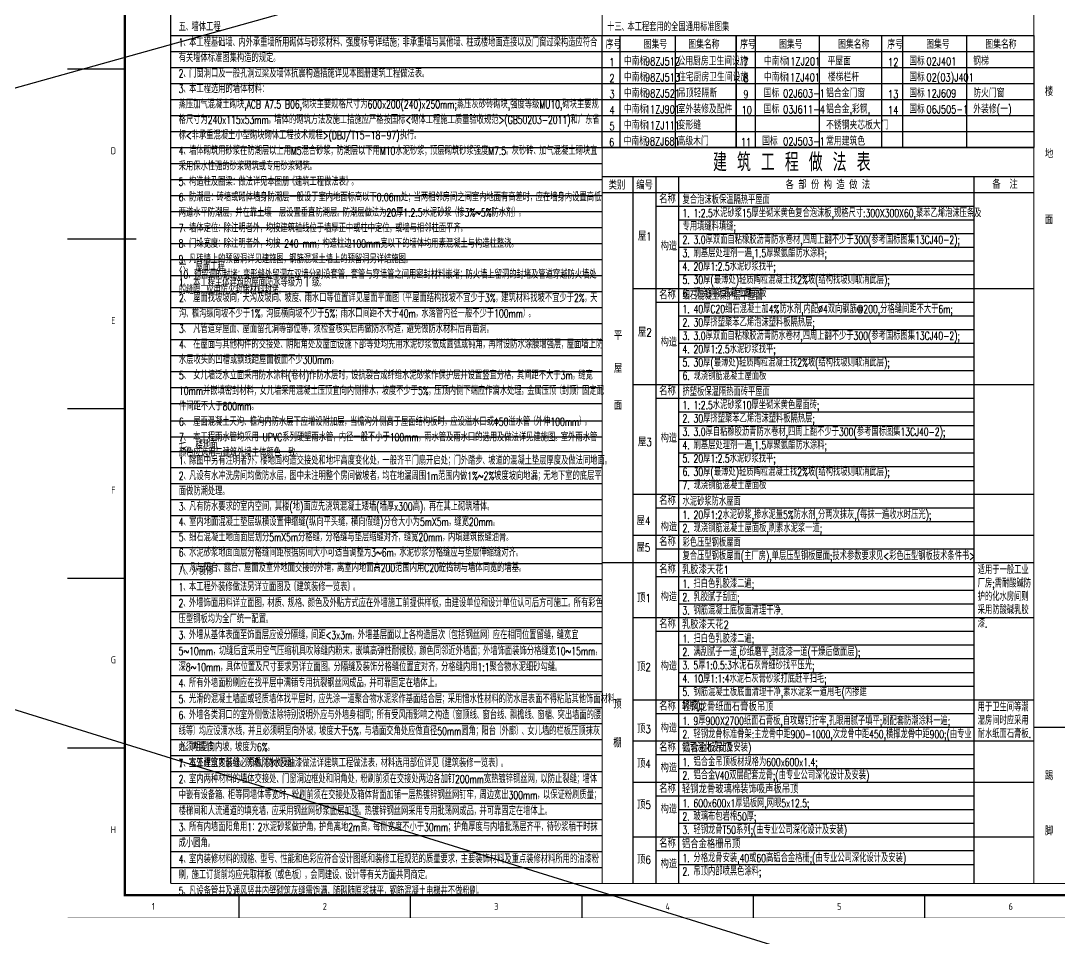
# Model space of a CAD drawing. Extents: x -93062 to 326984, y -142534 to 91021.
# Drawn here: x 215289 to 260712, y -93635 to -53497 of the extents above; entities that cross this region are included whole.
import ezdxf
from ezdxf.enums import TextEntityAlignment as Align

# ---------------------------------------------------------------- set-up
doc = ezdxf.new("R2010")
doc.units = 0
doc.header["$LTSCALE"] = 1000
doc.header["$MEASUREMENT"] = 0
doc.layers.get('0').update_dxf_attribs({"color": 8})
for name, color, linetype in [('-人员定位', 6, 'Continuous'), ('PUB_TEXT', 8, 'Continuous'), ('工程做法表', 8, 'Continuous')]:
    doc.layers.add(name, color=color, linetype=linetype)
doc.styles.add('BIGFONT', font='GEDITXT', dxfattribs={"width": 0.8, "bigfont": 'DXT'})
doc.styles.add('hz', font='GEDITXT', dxfattribs={"width": 0.8, "bigfont": 'DXT'})
doc.styles.get("Standard").update_dxf_attribs({"font": 'gbenor.shx', "bigfont": 'gbcbig.shx'})
doc.styles.add('TK', font='GEDITXT.SHX', dxfattribs={"width": 0.85, "height": 3.5, "bigfont": 'DXT.SHX'})

# ---------------------------------------------------------------- blocks, each defined once
blk = doc.blocks.new('GEDI_WK_A11')
at = {"color": 3}
for p, q in [((25, 371.25), (0, 371.25)), ((25, 297), (0, 297)), ((25, 222.75), (0, 222.75)), ((25, 148.5), (0, 148.5)), ((25, 74.25), (0, 74.25)), ((75, 0), (75, 10)), ((150, 0), (150, 10)), ((225, 0), (225, 10)), ((300, 0), (300, 10)), ((375, 0), (375, 10))]:
    blk.add_line(p, q, dxfattribs=at)
for points, const_width in [([(0, 0), (1050, 0), (1050, 594), (0, 594)], 0.1), ([(25, 10), (1040, 10), (1040, 584), (25, 584)], 1)]:
    blk.add_lwpolyline(points, close=True, dxfattribs=dict(at, const_width=const_width))
at = {"color": 3, "const_width": 0.5}
blk.add_lwpolyline([(30, 297), (0, 297)], dxfattribs=at)
at = {"color": 3}
for s, p in [('D', (20, 334.12)), ('E', (20, 259.88)), ('F', (20, 185.62)), ('G', (20, 111.38)), ('H', (20, 37.12))]:
    blk.add_text(s, height=3, dxfattribs=at).set_placement(p, align=Align.CENTER)
for s, p in [('1', (37.5, 5)), ('2', (112.5, 5)), ('3', (187.5, 5)), ('4', (262.5, 5)), ('5', (337.5, 5)), ('6', (412.5, 5))]:
    blk.add_text(s, height=3, dxfattribs=at).set_placement(p, align=Align.MIDDLE)
blk = doc.blocks.new('A$C51466E6C')
blk.add_blockref('GEDI_WK_A11', (0, 0))
at = {"style": 'TK', "width": 0.85}
for tag, height, p in [('PROJECTNAME', 4.75, (985, 44)), ('PHASE', 4, (1027, 44)), ('DRAWINGNAME', 4.75, (995, 31))]:
    blk.add_attdef(tag, text='', height=height, dxfattribs=at).set_placement(p, align=Align.MIDDLE_CENTER)
for tag, p, height in [('APPROVE', (872, 32.75), 3.5), ('DESIGN', (917, 32.75), 3.5), ('REVIEW1', (872, 25.75), 3.5), ('DRAW', (917, 25.75), 3.5), ('REVIEW2', (872, 18.75), 3.5), ('PROPORTION', (917, 18.75), 3.5), ('DRAWINGNUMBER', (967, 18.5), 4), ('CHECK', (872, 11.75), 3.5), ('DATE', (917, 11.75), 3.5), ('VERSION', (1033, 11.75), 3.5)]:
    blk.add_attdef(tag, p, '', height=height, dxfattribs=at)

msp = doc.modelspace()

# ---------------------------------------------------------------- linework, layer by layer
at = {"layer": '-人员定位'}
for p, q in [((-58696.5, 1567.5), (326984.5, -118471.5)), ((-93062, -142534), (324079, -25954.5))]:
    msp.add_line(p, q, dxfattribs=at)
at = {"layer": '工程做法表'}
for p, q in [((241496.2, -54140.1), (241496.2, -59040.1)), ((243916.5, -54140.1), (243916.5, -59040.1)), ((247416.4, -54140.1), (247416.4, -59040.1)), ((250216.9, -54140.1), (250216.9, -59040.1)), ((253854.2, -54140.1), (253854.2, -59040.1)), ((256654.8, -54140.1), (256654.8, -59040.1)), ((240724, -59040.1), (259604.6, -59040.1))]:
    msp.add_line(p, q, dxfattribs=at)
at = {"layer": '工程做法表', "const_width": 50}
for points in [[(221839.1, -35940.1), (275767.7, -35940.1), (275767.7, -91240.1), (259604.6, -91240.1)], [(221839.1, -35940.1), (275767.7, -35940.1), (275767.7, -91240.1), (259604.6, -91240.1)], [(221843.3, -35940.1), (221843.3, -91240.1)], [(240724, -35940.1), (240724, -91240.1)], [(259604.6, -35940.1), (259604.6, -91240.1)], [(240724, -59040.1), (259604.6, -59040.1)], [(221839.1, -91240.1), (259604.6, -91240.1)]]:
    msp.add_lwpolyline(points, dxfattribs=at)
at = {"layer": '工程做法表'}
for points in [[(221839.1, -54140.1), (259604.6, -54140.1)], [(252942.3, -54140.1), (252942.3, -59040.1)], [(221839.1, -54840.1), (259604.6, -54840.1)], [(221839.1, -55540.1), (259604.6, -55540.1)], [(221839.1, -56240.1), (240724, -56240.1)], [(240724, -56240.1), (259604.6, -56240.1)], [(221839.1, -56940.1), (240724, -56940.1)], [(240724, -56940.1), (259604.6, -56940.1)], [(221839.1, -57640.1), (240724, -57640.1)], [(240724, -57640.1), (259604.6, -57640.1)], [(221839.1, -58340.1), (240724, -58340.1)], [(240724, -58340.1), (259604.6, -58340.1)], [(221839.1, -59040.1), (240724, -59040.1)], [(221839.1, -59740.1), (240724, -59740.1)], [(240724, -60303.8), (259604.6, -60303.8)], [(242061.9, -60303.8), (242061.9, -91240.1)], [(243061.9, -60303.8), (243061.9, -91240.1)], [(244061.9, -60303.8), (244061.9, -91240.1)], [(256977.3, -60303.8), (256977.3, -91240.1)], [(221839.1, -60440.1), (240724, -60440.1)], [(221839.1, -61140.1), (240724, -61140.1)], [(240724, -61003.8), (259604.6, -61003.8)], [(243061.9, -61603.8), (256977.3, -61603.8)], [(221839.1, -61840.1), (240724, -61840.1)], [(244061.9, -62203.8), (256977.3, -62203.8)], [(221839.1, -62540.1), (240724, -62540.1)], [(244061.9, -62803.8), (256977.3, -62803.8)], [(221839.1, -63240.1), (240724, -63240.1)], [(244061.9, -63403.8), (256977.3, -63403.8)], [(221839.1, -63940.1), (240724, -63940.1)], [(244061.9, -64003.8), (256977.3, -64003.8)], [(221839.1, -64640.1), (240724, -64640.1)], [(244061.9, -64603.8), (256977.3, -64603.8)], [(221839.1, -65340.1), (240724, -65340.1)], [(242061.9, -65203.8), (259604.6, -65203.8)], [(243061.9, -65803.8), (256977.3, -65803.8)], [(221839.1, -66040.1), (240724, -66040.1)], [(221839.1, -66740.1), (240724, -66740.1)], [(244061.9, -66403.8), (256977.3, -66403.8)], [(244061.9, -67003.8), (256977.3, -67003.8)], [(221839.1, -67440.1), (240724, -67440.1)], [(221839.1, -67440.1), (240724, -67440.1)], [(244061.9, -67603.8), (256977.3, -67603.8)], [(221839.1, -68140.1), (240724, -68140.1)], [(244061.9, -68203.8), (256977.3, -68203.8)], [(221839.1, -68840.1), (240724, -68840.1)], [(244061.9, -68803.8), (256977.3, -68803.8)], [(242061.9, -69403.8), (259604.6, -69403.8)], [(221839.1, -69540.1), (240724, -69540.1)], [(221839.1, -70240.1), (240724, -70240.1)], [(243061.9, -70003.8), (256977.3, -70003.8)], [(244061.9, -70603.8), (256977.3, -70603.8)], [(221839.1, -71004.9), (240724, -71004.9)], [(244061.9, -71203.8), (256977.3, -71203.8)], [(221839.1, -71704.9), (240724, -71704.9)], [(244061.9, -71803.8), (256977.3, -71803.8)], [(221839.1, -72340.1), (240724, -72340.1)], [(244061.9, -72403.8), (256977.3, -72403.8)], [(221839.1, -73040.1), (240724, -73040.1)], [(244061.9, -73003.8), (256977.3, -73003.8)], [(221839.1, -73740.1), (240724, -73740.1)], [(244061.9, -73603.8), (256977.3, -73603.8)], [(221839.1, -74440.1), (240724, -74440.1)], [(242061.9, -74203.8), (259604.6, -74203.8)], [(243061.9, -74803.8), (256977.3, -74803.8)], [(221839.1, -75140.1), (240724, -75140.1)], [(221839.1, -75840.1), (240724, -75840.1)], [(244061.9, -75403.8), (256977.3, -75403.8)], [(242061.9, -76003.8), (259604.6, -76003.8)], [(221839.1, -76540.1), (240724, -76540.1)], [(243061.9, -76603.8), (256977.3, -76603.8)], [(240724, -77203.8), (259604.6, -77203.8)], [(221839.1, -77240.1), (240724, -77240.1)], [(221839.1, -77940.1), (240724, -77940.1)], [(243061.9, -77803.8), (256977.3, -77803.8)], [(244061.9, -78403.8), (256977.3, -78403.8)], [(221839.1, -78640.1), (240724, -78640.1)], [(244061.9, -79003.8), (256977.3, -79003.8)], [(221839.1, -79340.1), (240724, -79340.1)], [(242061.9, -79603.8), (259604.6, -79603.8)], [(221839.1, -80040.1), (240724, -80040.1)], [(243061.9, -80203.8), (256977.3, -80203.8)], [(221839.1, -80740.1), (240724, -80740.1)], [(244061.9, -80803.8), (256977.3, -80803.8)], [(221839.1, -81440.1), (240724, -81440.1)], [(244061.9, -81403.8), (256977.3, -81403.8)], [(221839.1, -82140.1), (240724, -82140.1)], [(244061.9, -82003.8), (256977.3, -82003.8)], [(244061.9, -82603.8), (256977.3, -82603.8)], [(221839.1, -82840.1), (240724, -82840.1)], [(221839.1, -83540.1), (240724, -83540.1)], [(242061.9, -83203.8), (259604.6, -83203.8)], [(243061.9, -83803.8), (256977.3, -83803.8)], [(221839.1, -84240.1), (240724, -84240.1)], [(244061.9, -84403.8), (256977.3, -84403.8)], [(259604.6, -84403.8), (275767.7, -84403.8)], [(221839.1, -84940.1), (240724, -84940.1)], [(242061.9, -85003.8), (259604.6, -85003.8)], [(221834.8, -85640.1), (240724, -85640.1)], [(243061.9, -85603.8), (256977.3, -85603.8)], [(244061.9, -85603.8), (256977.3, -85603.8)], [(244061.9, -86203.8), (256977.3, -86203.8)], [(244061.9, -86203.8), (256977.3, -86203.8)], [(221839.1, -86340.1), (240724, -86340.1)], [(221839.1, -87040.1), (240724, -87040.1)], [(242061.9, -86803.8), (259604.6, -86803.8)], [(243061.9, -87403.8), (256977.3, -87403.8)], [(244061.9, -87403.8), (256977.3, -87403.8)], [(221839.1, -87740.1), (240724, -87740.1)], [(221839.1, -87740.1), (240724, -87740.1)], [(244061.9, -88003.8), (256977.3, -88003.8)], [(221839.1, -88440.1), (240724, -88440.1)], [(221839.1, -88440.1), (240724, -88440.1)], [(244061.9, -88603.8), (256977.3, -88603.8)], [(244061.9, -88603.8), (256977.3, -88603.8)], [(221839.1, -89140.1), (240724, -89140.1)], [(242061.9, -89203.8), (259604.6, -89203.8)], [(221839.1, -89840.1), (240724, -89840.1)], [(243061.9, -89803.8), (256977.3, -89803.8)], [(244061.9, -89803.8), (256977.3, -89803.8)], [(221839.1, -90540.1), (240724, -90540.1)], [(244061.9, -90403.8), (256977.3, -90403.8)]]:
    msp.add_lwpolyline(points, dxfattribs=at)
for points in [[(240724, -54140.1), (246583.4, -54140.1), (246583.4, -59040.1), (240724, -59040.1)], [(246583.4, -54140.1), (259604.6, -54140.1), (259604.6, -59040.1), (246583.4, -59040.1)]]:
    msp.add_lwpolyline(points, close=True, dxfattribs=at)

# ---------------------------------------------------------------- block references
at = {"xscale": 100, "yscale": 100, "zscale": 100}
msp.add_blockref('A$C51466E6C', (217339.1, -92745.5), dxfattribs=at)

# ---------------------------------------------------------------- texts
at = {"layer": 'PUB_TEXT', "linetype": 'Continuous'}
for s, style, width, p in [('序号', 'hz', 0.75, (240870.7, -54718.5)), ('图集号', 'hz', 0.75, (242537.8, -54718.5)), ('图集名称', 'hz', 0.75, (244488.7, -54718.5)), ('序号', 'hz', 0.75, (246754.5, -54718.5)), ('图集号', 'hz', 0.75, (248457.9, -54718.5)), ('图集名称', 'hz', 0.75, (251042.6, -54718.5)), ('序号', 'hz', 0.75, (253192.4, -54718.5)), ('图集号', 'hz', 0.75, (254895.8, -54718.5)), ('图集名称', 'hz', 0.75, (257480.4, -54718.5)), ('1', 'hz', 0.75, (241038.7, -55483.4)), ('中南标', 'hz', 0.75, (241669.9, -55447.6)), ('98ZJ512', 'hz', 0.75, (242595.2, -55447.6)), ('公用厨房卫生间设施', 'hz', 0.75, (244014.1, -55447.6)), ('7', 'hz', 0.75, (246898.1, -55483.4)), ('中南标', 'hz', 0.75, (247801.5, -55447.6)), ('11ZJ201', 'hz', 0.75, (248726.8, -55447.6)), ('平屋面', 'hz', 0.75, (250578, -55447.6)), ('12', 'hz', 0.75, (253227.4, -55483.4)), ('国标', 'hz', 0.75, (254151, -55447.6)), ('02J401', 'hz', 0.75, (254906.4, -55447.6)), ('钢梯', 'hz', 0.75, (256951.5, -55447.6)), ('2', 'hz', 0.75, (241038.7, -56183.4)), ('中南标', 'hz', 0.75, (241669.9, -56147.6)), ('98ZJ513', 'hz', 0.75, (242595.2, -56147.6)), ('住宅厨房卫生间设施', 'hz', 0.75, (244038.7, -56147.6)), ('8', 'hz', 0.75, (246897, -56183.4)), ('中南标', 'hz', 0.75, (247792, -56147.6)), ('11ZJ401', 'hz', 0.75, (248717.3, -56147.6)), ('楼梯栏杆', 'hz', 0.75, (250592.6, -56147.6)), ('国标', 'hz', 0.75, (254151, -56147.6)), ('02(03)J401', 'hz', 0.75, (254906.4, -56147.6)), ('3', 'hz', 0.75, (241038.7, -56883.4)), ('中南标', 'hz', 0.75, (241669.9, -56847.6)), ('98ZJ521', 'hz', 0.75, (242595.2, -56847.6)), ('吊顶轻隔断', 'hz', 0.75, (244038.7, -56847.6)), ('9', 'hz', 0.75, (246897, -56883.4)), ('国标', 'hz', 0.75, (247785.2, -56847.6)), ('02J603-1', 'hz', 0.75, (248638.4, -56847.6)), ('铝合金门窗', 'hz', 0.75, (250513.7, -56847.6)), ('13', 'hz', 0.75, (253227.4, -56883.4)), ('国标', 'hz', 0.75, (254151, -56847.6)), ('12J609', 'hz', 0.75, (254906.4, -56847.6)), ('防火门窗', 'hz', 0.75, (256951.5, -56847.6)), ('4', 'hz', 0.75, (241038.7, -57583.4)), ('中南标', 'hz', 0.75, (241667.1, -57547.6)), ('11ZJ901', 'hz', 0.75, (242592.4, -57547.6)), ('室外装修及配件', 'hz', 0.75, (244022.9, -57547.6)), ('10', 'hz', 0.75, (246819, -57583.4)), ('国标', 'hz', 0.75, (247785.2, -57547.6)), ('03J611-4', 'hz', 0.75, (248638.4, -57547.6)), ('铝合金,彩钢,', 'hz', 0.75, (250513.7, -57547.6)), ('14', 'hz', 0.75, (253227.4, -57583.4)), ('国标', 'hz', 0.75, (254151, -57547.6)), ('06J505-1', 'hz', 0.75, (254906.4, -57547.6)), ('外装修(一)', 'hz', 0.75, (256951.5, -57547.6)), ('5', 'hz', 0.75, (241038.7, -58283.4)), ('中南标', 'hz', 0.75, (241667.1, -58247.6)), ('11ZJ111', 'hz', 0.75, (242592.4, -58247.6)), ('变形缝', 'hz', 0.75, (244022.9, -58247.6)), ('不锈钢夹芯板大门', 'hz', 0.75, (250513.7, -58247.6)), ('中南标', 'hz', 0.75, (241658, -58947.6)), ('高级木门', 'hz', 0.75, (244018.6, -58947.6)), ('国标', 'hz', 0.75, (247713.1, -58947.6)), ('常用建筑色', 'hz', 0.75, (250513.7, -58947.6)), ('6', 'hz', 0.75, (241022.4, -58983.4)), ('98ZJ681', 'hz', 0.75, (242583.2, -58947.6)), ('11', 'hz', 0.75, (246789.5, -58983.4)), ('02J503-1', 'hz', 0.75, (248638.4, -58947.6)), ('各 部 份 构 造 做 法', 'BIGFONT', 0.8, (248741.7, -60855.4)), ('构造', 'hz', 0.8, (243274.5, -63541)), ('构造', 'BIGFONT', 0.8, (243274.5, -67741)), ('构造', 'BIGFONT', 0.8, (243274.5, -71941)), ('构造', 'BIGFONT', 0.8, (243274.5, -75821.6)), ('乳胶漆天花1', 'BIGFONT', 0.8, (244209, -77693.8)), ('构造', 'BIGFONT', 0.8, (243274.5, -78879.6)), ('乳胶漆天花2', 'BIGFONT', 0.8, (244209, -80093.8)), ('构造', 'BIGFONT', 0.8, (243274.5, -81913.4)), ('轻钢龙骨纸面石膏板吊顶', 'BIGFONT', 0.8, (244209, -83693.8)), ('构造', 'BIGFONT', 0.8, (243274.5, -84625.4)), ('铝合金板吊顶', 'BIGFONT', 0.8, (244209, -85493.8)), ('构造', 'BIGFONT', 0.8, (243274.5, -86368.6)), ('轻钢龙骨玻璃棉装饰吸声板吊顶', 'BIGFONT', 0.8, (244209, -87293.8)), ('构造', 'BIGFONT', 0.8, (243274.5, -88168.6)), ('铝合金格栅吊顶', 'BIGFONT', 0.8, (244209, -89693.8)), ('构造', 'BIGFONT', 0.8, (243274.5, -90568.6))]:
    msp.add_text(s, height=350, dxfattribs=dict(at, style=style, width=width)).set_placement(p)
at = {"layer": 'PUB_TEXT', "linetype": 'Continuous', "style": 'BIGFONT', "width": 0.8}
for s, p in [('楼', (260269.9, -56777.9)), ('地', (260269.9, -59505.2)), ('类别', (241365.3, -60874.6)), ('编号', (242573.5, -60874.6)), ('备  注', (258342.6, -60843.9)), ('名称', (243578.1, -61474.6)), ('面', (260269.9, -62390.2)), ('屋1', (242587.9, -63105.9)), ('名称', (243578.1, -65674.6)), ('平', (241416.8, -67453.6)), ('屋2', (242587.9, -67305.9)), ('屋', (241416.8, -68893)), ('名称', (243578.1, -69874.6)), ('面', (241416.8, -70510.8)), ('屋3', (242587.9, -72105.9)), ('名称', (243578.1, -74674.6)), ('屋4', (242526.4, -75550.6)), ('名称', (243578.1, -76474.6)), ('屋5', (242526.4, -76720.5)), ('名称', (243578.1, -77674.6)), ('顶1', (242547.4, -78933.4)), ('名称', (243578.1, -80074.6)), ('顶2', (242547.4, -81945.4)), ('顶', (241389.3, -83585.1)), ('名称', (243578.1, -83674.6)), ('顶3', (242547.4, -84657.4)), ('棚', (241389.3, -85273.8)), ('名称', (243578.1, -85474.6)), ('顶4', (242547.4, -86176.8)), ('踢', (260269.9, -86714.7)), ('名称', (243578.1, -87274.6)), ('顶5', (242547.4, -87976.8)), ('脚', (260269.9, -89127.1)), ('名称', (243578.1, -89674.6)), ('顶6', (242547.4, -90376.8))]:
    msp.add_text(s, height=350, dxfattribs=at).set_placement(p, align=Align.CENTER)
at = {"layer": 'PUB_TEXT', "style": 'BIGFONT', "width": 0.8}
msp.add_text('建 筑 工 程 做 法 表 ', height=800, dxfattribs=at).set_placement((245569.2, -60086.8))
at = {"layer": 'PUB_TEXT', "linetype": 'Continuous', "char_height": 350, "attachment_point": 1}
for s, insert, width, line_spacing_factor, style in [('{\\W0.7;五\\Fgbenor,gbcbig|c134;、\\Fgeditxt,dxt|c134;墙体工程\\P1\\Fgbenor,gbcbig|c134;、\\Fgeditxt,dxt|c134;本工程基础墙\\Fgbenor,gbcbig|c134;、\\Fgeditxt,dxt|c134;内外承重墙所用砌体与砂浆材料\\Fgbenor,gbcbig|c134;、\\Fgeditxt,dxt|c134;强度标号详结施\\Fgbenor,gbcbig|c134;；\\Fgeditxt,dxt|c134;非承重墙与其他墙\\Fgbenor,gbcbig|c134;、\\Fgeditxt,dxt|c134;柱或楼地面连接以及门窗过梁构造应符合有关墙体标准图集构造的规定\\Fgbenor,gbcbig|c134;。\\Fgeditxt,dxt|c134;\\P2\\Fgbenor,gbcbig|c134;、\\Fgeditxt,dxt|c134;门窗洞口及一般孔洞过梁及墙体抗震构造措施详见本图册建筑工程做法表\\Fgbenor,gbcbig|c134;。\\Fgeditxt,dxt|c134;\\P3\\Fgbenor,gbcbig|c134;、\\Fgeditxt,dxt|c134;本工程选用的墙体材料\\Fgbenor,gbcbig|c134;：\\Fgeditxt,dxt|c134;\\P\\C6;蒸压加气混凝土砌块,ACB A7.5 B06,砌块主要规格尺寸为600x200(240)x250mm;蒸压灰砂砖砌块,强度等级MU10,砌块主要规格尺寸为240x115x53mm\\Fgbenor,gbcbig|c134;。\\Fgeditxt,dxt|c134;\\C256;墙体的砌筑方法及施工措施应严格按国标<砌体工程施工质量验收规范>(GB50203-2011)和广东省标<非承重混凝土小型砌块砌体工程技术规程>(DBJ/T15-18-97)执行\\Fgbenor,gbcbig|c134;。\\Fgeditxt,dxt|c134;\\P4\\Fgbenor,gbcbig|c134;、\\Fgeditxt,dxt|c134;墙体砌筑用砂浆在防潮层以上用M5混合砂浆\\Fgbenor,gbcbig|c134;；\\Fgeditxt,dxt|c134;防潮层以下用M10水泥砂浆\\Fgbenor,gbcbig|c134;；\\Fgeditxt,dxt|c134;顶层砌筑砂浆强度M7.5\\Fgbenor,gbcbig|c134;。\\Fgeditxt,dxt|c134;灰砂砖\\Fgbenor,gbcbig|c134;、\\Fgeditxt,dxt|c134;加气混凝土砌块宜采用保水性强的砂浆砌筑或专用砂浆砌筑\\Fgbenor,gbcbig|c134;。\\Fgeditxt,dxt|c134;\\P5\\Fgbenor,gbcbig|c134;、\\Fgeditxt,dxt|c134;构造柱及圈梁\\Fgbenor,gbcbig|c134;：\\Fgeditxt,dxt|c134;做法详见本图册\\Fgbenor,gbcbig|c134;《\\Fgeditxt,dxt|c134;建筑工程做法表\\Fgbenor,gbcbig|c134;》。\\Fgeditxt,dxt|c134;\\P6\\Fgbenor,gbcbig|c134;、\\Fgeditxt,dxt|c134;防潮层\\Fgbenor,gbcbig|c134;：\\Fgeditxt,dxt|c134;砖墙或砌体墙身防潮层一般设于室内地面标高以下0.06m处\\Fgbenor,gbcbig|c134;；\\Fgeditxt,dxt|c134;当两相邻房间之间室内地面有高差时\\Fgbenor,gbcbig|c134;，\\Fgeditxt,dxt|c134;应在墙身内设置高低两道水平防潮层\\Fgbenor,gbcbig|c134;，\\Fgeditxt,dxt|c134;并在靠土壤一层设置垂直防潮层\\Fgbenor,gbcbig|c134;。\\Fgeditxt,dxt|c134;防潮层做法为20厚1:2.5水泥砂浆\\Fgbenor,gbcbig|c134;（\\Fgeditxt,dxt|c134;掺3%~5%防水剂\\Fgbenor,gbcbig|c134;）。\\Fgeditxt,dxt|c134;\\P7\\Fgbenor,gbcbig|c134;、\\Fgeditxt,dxt|c134;墙体定位\\Fgbenor,gbcbig|c134;：\\Fgeditxt,dxt|c134;除注明者外\\Fgbenor,gbcbig|c134;，\\Fgeditxt,dxt|c134;均按建筑轴线位于墙厚正中或柱中定位\\Fgbenor,gbcbig|c134;，\\Fgeditxt,dxt|c134;或墙与相邻柱面平齐\\Fgbenor,gbcbig|c134;。\\Fgeditxt,dxt|c134;\\P8\\Fgbenor,gbcbig|c134;、\\Fgeditxt,dxt|c134;门垛宽度\\Fgbenor,gbcbig|c134;：\\Fgeditxt,dxt|c134;除注明者外\\Fgbenor,gbcbig|c134;，\\Fgeditxt,dxt|c134;均按 \\C6;240 \\C256;mm\\Fgbenor,gbcbig|c134;；\\Fgeditxt,dxt|c134;构造柱边100mm宽以下的墙体均用素混凝土与构造柱整浇\\Fgbenor,gbcbig|c134;。\\Fgeditxt,dxt|c134;\\P9\\Fgbenor,gbcbig|c134;、\\Fgeditxt,dxt|c134;凡砖墙上的预留洞详见建施图\\Fgbenor,gbcbig|c134;，\\Fgeditxt,dxt|c134;钢筋混凝土墙上的预留洞另详结施图\\Fgbenor,gbcbig|c134;。\\Fgeditxt,dxt|c134;\\P10\\Fgbenor,gbcbig|c134;、\\Fgeditxt,dxt|c134;预留洞的封堵\\Fgbenor,gbcbig|c134;：\\Fgeditxt,dxt|c134;变形缝处留洞在双墙分别设套管\\Fgbenor,gbcbig|c134;，\\Fgeditxt,dxt|c134;套管与穿墙管之间用密封材料嵌堵\\Fgbenor,gbcbig|c134;；\\Fgeditxt,dxt|c134;防火墙上留洞的封堵及管道穿越防火墙处的缝隙\\Fgbenor,gbcbig|c134;，\\Fgeditxt,dxt|c134;应用防火封堵材料封堵\\Fgbenor,gbcbig|c134;。}', (222195.3, -53595.6), 18528.702, 1.16, 'BIGFONT'), ('{\\W0.7;十三\\Fgbenor,gbcbig|c134;、\\Fgeditxt,dxt|c134;本工程套用的全国通用标准图集}', (240940.5, -53595.6), 21366.652, 1.2, 'hz'), ('{\\W0.7;六\\Fgbenor,gbcbig|c134;、\\Fgeditxt,dxt|c134; 屋面工程\\P1\\Fgbenor,gbcbig|c134;、\\Fgeditxt,dxt|c134; 本工程主体建筑的屋面防水等级为 \\C6;I\\C256; 级\\Fgbenor,gbcbig|c134;。\\Fgeditxt,dxt|c134;\\P2\\Fgbenor,gbcbig|c134;、\\Fgeditxt,dxt|c134; 屋面找坡坡向\\Fgbenor,gbcbig|c134;，\\Fgeditxt,dxt|c134;天沟及坡向\\Fgbenor,gbcbig|c134;、\\Fgeditxt,dxt|c134;坡度\\Fgbenor,gbcbig|c134;、\\Fgeditxt,dxt|c134;雨水口等位置详见屋面平面图\\Fgbenor,gbcbig|c134;（\\Fgeditxt,dxt|c134;平屋面结构找坡不宜少于3%\\Fgbenor,gbcbig|c134;，\\Fgeditxt,dxt|c134;建筑材料找坡不宜少于2%\\Fgbenor,gbcbig|c134;，\\Fgeditxt,dxt|c134;天沟\\Fgbenor,gbcbig|c134;、\\Fgeditxt,dxt|c134;檐沟纵向坡不少于1%\\Fgbenor,gbcbig|c134;，\\Fgeditxt,dxt|c134;沟底横向坡不少于5%\\Fgbenor,gbcbig|c134;；\\Fgeditxt,dxt|c134;雨水口间距不大于40m\\Fgbenor,gbcbig|c134;，\\Fgeditxt,dxt|c134;水落管内径一般不少于100mm\\Fgbenor,gbcbig|c134;）。\\Fgeditxt,dxt|c134;\\P3\\Fgbenor,gbcbig|c134;、\\Fgeditxt,dxt|c134; 凡管道穿屋面\\Fgbenor,gbcbig|c134;、\\Fgeditxt,dxt|c134;屋面留孔洞等部位等\\Fgbenor,gbcbig|c134;，\\Fgeditxt,dxt|c134;须检查核实后再做防水构造\\Fgbenor,gbcbig|c134;，\\Fgeditxt,dxt|c134;避免做防水材料后再凿洞\\Fgbenor,gbcbig|c134;。\\Fgeditxt,dxt|c134;\\P4\\Fgbenor,gbcbig|c134;、\\Fgeditxt,dxt|c134; 在屋面与其他构件的交接处\\Fgbenor,gbcbig|c134;、\\Fgeditxt,dxt|c134;阴阳角处及屋面设施下部等处均先用水泥砂浆做成圆弧或钝角\\Fgbenor,gbcbig|c134;，\\Fgeditxt,dxt|c134;再附设防水涂膜增强层\\Fgbenor,gbcbig|c134;，\\Fgeditxt,dxt|c134;屋面墙上防水层收头的凹槽或飘线距屋面板面不少300mm\\Fgbenor,gbcbig|c134;。\\Fgeditxt,dxt|c134;\\P5\\Fgbenor,gbcbig|c134;、\\Fgeditxt,dxt|c134; 女儿墙泛水立面采用防水涂料(卷材)作防水层时\\Fgbenor,gbcbig|c134;，\\Fgeditxt,dxt|c134;设抗裂合成纤维水泥砂浆作保护层并设置竖直分格\\Fgbenor,gbcbig|c134;，\\Fgeditxt,dxt|c134;其间距不大于3m\\Fgbenor,gbcbig|c134;，\\Fgeditxt,dxt|c134;缝宽10mm并嵌填密封材料\\Fgbenor,gbcbig|c134;；\\Fgeditxt,dxt|c134;女儿墙采用混凝土压顶宜向内侧排水\\Fgbenor,gbcbig|c134;，\\Fgeditxt,dxt|c134;坡度不少于5%\\Fgbenor,gbcbig|c134;，\\Fgeditxt,dxt|c134;压顶内侧下端应作滴水处理\\Fgbenor,gbcbig|c134;。\\Fgeditxt,dxt|c134;金属压顶\\Fgbenor,gbcbig|c134;（\\Fgeditxt,dxt|c134;封顶\\Fgbenor,gbcbig|c134;）\\Fgeditxt,dxt|c134;固定配件间距不大于800mm\\Fgbenor,gbcbig|c134;。\\Fgeditxt,dxt|c134; \\P6\\Fgbenor,gbcbig|c134;、\\Fgeditxt,dxt|c134; 屋面混凝土天沟\\Fgbenor,gbcbig|c134;、\\Fgeditxt,dxt|c134;檐沟内防水层下应增设附加层\\Fgbenor,gbcbig|c134;，\\Fgeditxt,dxt|c134;当檐沟外侧高于屋面结构板时\\Fgbenor,gbcbig|c134;，\\Fgeditxt,dxt|c134;应设溢水口或Φ50溢水管\\Fgbenor,gbcbig|c134;（\\Fgeditxt,dxt|c134;外伸100mm\\Fgbenor,gbcbig|c134;）。\\Fgeditxt,dxt|c134;\\P7\\Fgbenor,gbcbig|c134;、\\Fgeditxt,dxt|c134; 本工程雨水管均采用 \\C6;UPVC系列硬塑雨水管\\Fgbenor,gbcbig|c134;\\C256;，\\Fgeditxt,dxt|c134;内径一般不小于100mm\\Fgbenor,gbcbig|c134;，\\Fgeditxt,dxt|c134;雨水管及雨水口的选用及做法详见建施图\\Fgbenor,gbcbig|c134;。\\Fgeditxt,dxt|c134;室外雨水管颜色应选用与建筑外墙主体颜色一致\\Fgbenor,gbcbig|c134;。}', (222208.1, -64095.6), 18532.97, 1.16, 'hz'), ('{\\W0.7;七\\Fgbenor,gbcbig|c134;、\\Fgeditxt,dxt|c134; 楼地面\\P1\\Fgbenor,gbcbig|c134;、\\Fgeditxt,dxt|c134;除图中另有注明者外\\Fgbenor,gbcbig|c134;，\\Fgeditxt,dxt|c134;楼地面构造交接处和地坪高度变化处\\Fgbenor,gbcbig|c134;，\\Fgeditxt,dxt|c134;一般齐平门扇开启处\\Fgbenor,gbcbig|c134;；\\Fgeditxt,dxt|c134;门外踏步\\Fgbenor,gbcbig|c134;、\\Fgeditxt,dxt|c134;坡道的混凝土垫层厚度及做法同地面\\Fgbenor,gbcbig|c134;。\\Fgeditxt,dxt|c134;\\P2\\Fgbenor,gbcbig|c134;、\\Fgeditxt,dxt|c134;凡设有水冲洗房间均做防水层\\Fgbenor,gbcbig|c134;，\\Fgeditxt,dxt|c134;图中未注明整个房间做坡者\\Fgbenor,gbcbig|c134;，\\Fgeditxt,dxt|c134;均在地漏周围1m范围内做1%~2%坡度坡向地漏\\Fgbenor,gbcbig|c134;；\\Fgeditxt,dxt|c134;无地下室的底层平面做防潮处理\\Fgbenor,gbcbig|c134;。\\Fgeditxt,dxt|c134;\\P3\\Fgbenor,gbcbig|c134;、\\Fgeditxt,dxt|c134;凡有防水要求的室内空间\\Fgbenor,gbcbig|c134;，\\Fgeditxt,dxt|c134;其楼(地)面应先浇筑混凝土矮墙(墙厚x300高)\\Fgbenor,gbcbig|c134;，\\Fgeditxt,dxt|c134;再在其上砌筑墙体\\Fgbenor,gbcbig|c134;。\\Fgeditxt,dxt|c134;\\P4\\Fgbenor,gbcbig|c134;、\\Fgeditxt,dxt|c134;室内地面混凝土垫层纵横设置伸缩缝(纵向平头缝\\Fgbenor,gbcbig|c134;，\\Fgeditxt,dxt|c134;横向假缝)分仓大小为5mX5m\\Fgbenor,gbcbig|c134;，\\Fgeditxt,dxt|c134;缝宽20mm\\Fgbenor,gbcbig|c134;。\\Fgeditxt,dxt|c134;\\P5\\Fgbenor,gbcbig|c134;、\\Fgeditxt,dxt|c134;细石混凝土地面面层划分5mX5m分格缝\\Fgbenor,gbcbig|c134;，\\Fgeditxt,dxt|c134;分格缝与垫层缩缝对齐\\Fgbenor,gbcbig|c134;，\\Fgeditxt,dxt|c134;缝宽20mm\\Fgbenor,gbcbig|c134;，\\Fgeditxt,dxt|c134;内填建筑嵌缝油膏\\Fgbenor,gbcbig|c134;。\\Fgeditxt,dxt|c134;\\P6\\Fgbenor,gbcbig|c134;、\\Fgeditxt,dxt|c134;水泥砂浆地面面层分格缝间距根据房间大小可适当调整为3~6m\\Fgbenor,gbcbig|c134;，\\Fgeditxt,dxt|c134;水泥砂浆分格缝应与垫层伸缩缝对齐\\Fgbenor,gbcbig|c134;。\\Fgeditxt,dxt|c134;\\P7\\Fgbenor,gbcbig|c134;、\\Fgeditxt,dxt|c134;凡与阳台\\Fgbenor,gbcbig|c134;、\\Fgeditxt,dxt|c134;露台\\Fgbenor,gbcbig|c134;、\\Fgeditxt,dxt|c134;屋面及室外地面交接的外墙\\Fgbenor,gbcbig|c134;，\\Fgeditxt,dxt|c134;离室内地面高200范围内用C20砼捣制与墙体同宽的墙基\\Fgbenor,gbcbig|c134;。}', (222199.5, -71891.3), 18587.731, 1.15, 'BIGFONT'), ('{\\W0.7;八\\Fgbenor,gbcbig|c134;、\\Fgeditxt,dxt|c134;外装修\\P1\\Fgbenor,gbcbig|c134;、\\Fgeditxt,dxt|c134;本工程外装修做法另详立面图及\\Fgbenor,gbcbig|c134;《\\Fgeditxt,dxt|c134;建筑装修一览表\\Fgbenor,gbcbig|c134;》。\\Fgeditxt,dxt|c134;\\P2\\Fgbenor,gbcbig|c134;、\\Fgeditxt,dxt|c134;外墙饰面用料详立面图\\Fgbenor,gbcbig|c134;，\\Fgeditxt,dxt|c134;材质\\Fgbenor,gbcbig|c134;、\\Fgeditxt,dxt|c134;规格\\Fgbenor,gbcbig|c134;、\\Fgeditxt,dxt|c134;颜色及外贴方式应在外墙施工前提供样板\\Fgbenor,gbcbig|c134;，\\Fgeditxt,dxt|c134;由建设单位和设计单位认可后方可施工\\Fgbenor,gbcbig|c134;。\\Fgeditxt,dxt|c134;所有彩色压型钢板均为全厂统一配置\\Fgbenor,gbcbig|c134;。\\Fgeditxt,dxt|c134;\\P3\\Fgbenor,gbcbig|c134;、\\Fgeditxt,dxt|c134;外墙从基体表面至饰面层应设分隔缝\\Fgbenor,gbcbig|c134;，\\Fgeditxt,dxt|c134;间距<3x3m\\Fgbenor,gbcbig|c134;，\\Fgeditxt,dxt|c134;外墙基层面以上各构造层次\\Fgbenor,gbcbig|c134;（\\Fgeditxt,dxt|c134;包括钢丝网\\Fgbenor,gbcbig|c134;）\\Fgeditxt,dxt|c134;应在相同位置留缝\\Fgbenor,gbcbig|c134;，\\Fgeditxt,dxt|c134;缝宽宜5~10mm\\Fgbenor,gbcbig|c134;，\\Fgeditxt,dxt|c134;切缝后宜采用空气压缩机具吹除缝内粉末\\Fgbenor,gbcbig|c134;，\\Fgeditxt,dxt|c134;嵌填高弹性耐候胶\\Fgbenor,gbcbig|c134;，\\Fgeditxt,dxt|c134;颜色同邻近外墙面\\Fgbenor,gbcbig|c134;；\\Fgeditxt,dxt|c134;外墙饰面装饰分格缝宽10~15mm\\Fgbenor,gbcbig|c134;，\\Fgeditxt,dxt|c134;深8~10mm\\Fgbenor,gbcbig|c134;，\\Fgeditxt,dxt|c134;具体位置及尺寸要求另详立面图\\Fgbenor,gbcbig|c134;。\\Fgeditxt,dxt|c134;分隔缝及装饰分格缝位置宜对齐\\Fgbenor,gbcbig|c134;，\\Fgeditxt,dxt|c134;分格缝内用1:1聚合物水泥细砂勾缝\\Fgbenor,gbcbig|c134;。\\P\\Fgeditxt,dxt|c134;4\\Fgbenor,gbcbig|c134;、\\Fgeditxt,dxt|c134;所有外墙面粉刷应在找平层中满铺专用抗裂钢丝网成品\\Fgbenor,gbcbig|c134;，\\Fgeditxt,dxt|c134;并可靠固定在墙体上\\Fgbenor,gbcbig|c134;。\\Fgeditxt,dxt|c134;\\P5\\Fgbenor,gbcbig|c134;、\\Fgeditxt,dxt|c134;光滑的混凝土墙面或轻质墙体找平层时\\Fgbenor,gbcbig|c134;，\\Fgeditxt,dxt|c134;应先涂一道聚合物水泥浆作基面结合层\\Fgbenor,gbcbig|c134;；\\Fgeditxt,dxt|c134;采用憎水性材料的防水层表面不得粘贴其他饰面材料\\Fgbenor,gbcbig|c134;。\\Fgeditxt,dxt|c134;\\P6\\Fgbenor,gbcbig|c134;、\\Fgeditxt,dxt|c134;外墙各类洞口的室外侧做法除特别说明外应与外墙身相同\\Fgbenor,gbcbig|c134;；\\Fgeditxt,dxt|c134;所有受风雨影响之构造\\Fgbenor,gbcbig|c134;（\\Fgeditxt,dxt|c134;窗顶线\\Fgbenor,gbcbig|c134;、\\Fgeditxt,dxt|c134;窗台线\\Fgbenor,gbcbig|c134;、\\Fgeditxt,dxt|c134;飘檐线\\Fgbenor,gbcbig|c134;、\\Fgeditxt,dxt|c134;窗楣\\Fgbenor,gbcbig|c134;、\\Fgeditxt,dxt|c134;突出墙面的腰线等\\Fgbenor,gbcbig|c134;）\\Fgeditxt,dxt|c134;均应设滴水线\\Fgbenor,gbcbig|c134;，\\Fgeditxt,dxt|c134;并且必须明显向外坡\\Fgbenor,gbcbig|c134;，\\Fgeditxt,dxt|c134;坡度大于5%\\Fgbenor,gbcbig|c134;，\\Fgeditxt,dxt|c134;与墙面交角处应做直径50mm圆角\\Fgbenor,gbcbig|c134;；\\Fgeditxt,dxt|c134;阳台\\Fgbenor,gbcbig|c134;（\\Fgeditxt,dxt|c134;外廊\\Fgbenor,gbcbig|c134;）、\\Fgeditxt,dxt|c134;女儿墙的栏板压顶抹灰必须明显向内坡\\Fgbenor,gbcbig|c134;，\\Fgeditxt,dxt|c134;坡度为6%\\Fgbenor,gbcbig|c134;。\\Fgeditxt,dxt|c134;\\P7\\Fgbenor,gbcbig|c134;、\\Fgeditxt,dxt|c134;室外建筑变形缝必须做防水处理\\Fgbenor,gbcbig|c134;。}', (222191, -77395.6), 18528.702, 1.2, 'BIGFONT'), ('{\\W0.7;九\\Fgbenor,gbcbig|c134;、\\Fgeditxt,dxt|c134;内装修\\P1\\Fgbenor,gbcbig|c134;、\\Fgeditxt,dxt|c134;本工程室内装修\\Fgbenor,gbcbig|c134;、\\Fgeditxt,dxt|c134;防潮\\Fgbenor,gbcbig|c134;、\\Fgeditxt,dxt|c134;防水及油漆做法详建筑工程做法表\\Fgbenor,gbcbig|c134;，\\Fgeditxt,dxt|c134;材料选用部位详见\\Fgbenor,gbcbig|c134;《\\Fgeditxt,dxt|c134;建筑装修一览表\\Fgbenor,gbcbig|c134;》。\\Fgeditxt,dxt|c134;\\P2\\Fgbenor,gbcbig|c134;、\\Fgeditxt,dxt|c134;室内两种材料的墙体交接处\\Fgbenor,gbcbig|c134;、\\Fgeditxt,dxt|c134;门窗洞边框处和阴角处\\Fgbenor,gbcbig|c134;，\\Fgeditxt,dxt|c134;粉刷前须在交接处两边各加钉200mm宽热镀锌钢丝网\\Fgbenor,gbcbig|c134;，\\Fgeditxt,dxt|c134;以防止裂缝\\Fgbenor,gbcbig|c134;；\\Fgeditxt,dxt|c134;墙体中嵌有设备箱\\Fgbenor,gbcbig|c134;、\\Fgeditxt,dxt|c134;柜等同墙体等宽时\\Fgbenor,gbcbig|c134;，\\Fgeditxt,dxt|c134;粉刷前须在交接处及箱体背面加铺一层热镀锌钢丝网钉牢\\Fgbenor,gbcbig|c134;，\\Fgeditxt,dxt|c134;周边宽出300mm\\Fgbenor,gbcbig|c134;，\\Fgeditxt,dxt|c134;以保证粉刷质量\\Fgbenor,gbcbig|c134;；\\Fgeditxt,dxt|c134;楼梯间和人流通道的填充墙\\Fgbenor,gbcbig|c134;，\\Fgeditxt,dxt|c134;应采用钢丝网砂浆面层加强\\Fgbenor,gbcbig|c134;。\\Fgeditxt,dxt|c134;热镀锌钢丝网采用专用批荡网成品\\Fgbenor,gbcbig|c134;，\\Fgeditxt,dxt|c134;并可靠固定在墙体上\\Fgbenor,gbcbig|c134;。\\Fgeditxt,dxt|c134;\\P3\\Fgbenor,gbcbig|c134;、\\Fgeditxt,dxt|c134;所有内墙面阳角用1\\Fgbenor,gbcbig|c134;：\\Fgeditxt,dxt|c134;2水泥砂浆做护角\\Fgbenor,gbcbig|c134;，\\Fgeditxt,dxt|c134;护角离地2m高\\Fgbenor,gbcbig|c134;，\\Fgeditxt,dxt|c134;每侧宽度不小于30mm\\Fgbenor,gbcbig|c134;；\\Fgeditxt,dxt|c134;护角厚度与内墙批荡层齐平\\Fgbenor,gbcbig|c134;，\\Fgeditxt,dxt|c134;待砂浆稍干时抹成小圆角\\Fgbenor,gbcbig|c134;。\\Fgeditxt,dxt|c134;\\P4\\Fgbenor,gbcbig|c134;、\\Fgeditxt,dxt|c134;室内装修材料的规格\\Fgbenor,gbcbig|c134;、\\Fgeditxt,dxt|c134;型号\\Fgbenor,gbcbig|c134;、\\Fgeditxt,dxt|c134;性能和色彩应符合设计图纸和装修工程规范的质量要求\\Fgbenor,gbcbig|c134;，\\Fgeditxt,dxt|c134;主要装饰材料及重点装修材料所用的油漆粉刷\\Fgbenor,gbcbig|c134;，\\Fgeditxt,dxt|c134;施工订货前均应先取样板\\Fgbenor,gbcbig|c134;（\\Fgeditxt,dxt|c134;或色板\\Fgbenor,gbcbig|c134;），\\Fgeditxt,dxt|c134;会同建设\\Fgbenor,gbcbig|c134;、\\Fgeditxt,dxt|c134;设计等有关方面共同商定\\Fgbenor,gbcbig|c134;。\\Fgeditxt,dxt|c134;\\P5\\Fgbenor,gbcbig|c134;、\\Fgeditxt,dxt|c134;凡设备管井及通风竖井内壁砌筑灰缝需饱满\\Fgbenor,gbcbig|c134;，\\Fgeditxt,dxt|c134;随砌随原浆抹平\\Fgbenor,gbcbig|c134;，\\Fgeditxt,dxt|c134;钢筋混凝土电梯井不做粉刷\\Fgbenor,gbcbig|c134;。}', (222195.3, -85095.6), 18524.434, 1.2, 'hz')]:
    msp.add_mtext(s, dxfattribs=dict(at, insert=insert, width=width, line_spacing_factor=line_spacing_factor, style=style))
at = {"layer": 'PUB_TEXT', "linetype": 'Continuous', "char_height": 350, "attachment_point": 1, "style": 'hz'}
for s, insert, width in [('{\\W0.7;复合泡沫板保温隔热平屋面\\P1. 1:2.5水泥砂浆15厚坐砌米黄色复合泡沫板,规格尺寸:300X300X60,聚苯乙烯泡沫压条及专用填缝料填缝; \\P2. 3.0厚双面自粘橡胶沥青防水卷材,四周上翻不少于300(参考国标图集13CJ40-2);     \\P3. 刷基层处理剂一遍,1.5厚聚氨酯防水涂料; \\P4. 20厚1:2.5水泥砂浆找平; \\P5. 30厚(最薄处)轻质陶粒混凝土找2%坡(结构找坡则取消此层); \\P6. 现浇钢筋混凝土屋面板 }', (244234.8, -61152.7), 13198.97), ('{\\W0.7;细石混凝土保护层平屋面\\P1. 40厚C20细石混凝土加4%防水剂,内配∅4双向钢筋@200,分格缝间距不大于6m; \\P2. 30厚挤塑聚苯乙烯泡沫塑料板隔热层;     \\P3. 3.0厚双面自粘橡胶沥青防水卷材,四周上翻不少于300(参考国标图集13CJ40-2); \\P4. 20厚1:2.5水泥砂浆找平; \\P5. 30厚(最薄处)轻质陶粒混凝土找2%坡(结构找坡则取消此层); \\P6. 现浇钢筋混凝土屋面板 }', (244234.8, -65352.7), 13198.97), ('{\\W0.7;挤塑板保温隔热面砖平屋面\\P1. 1:2.5水泥砂浆10厚坐砌米黄色屋面砖;\\P2. 30厚挤塑聚苯乙烯泡沫塑料板隔热层;     \\P3. 3.0厚自粘橡胶沥青防水卷材,四周上翻不少于300(参考国标图集13CJ40-2); \\P4. 刷基层处理剂一遍,1.5厚聚氨酯防水涂料; \\P5. 20厚1:2.5水泥砂浆找平; \\P6. 30厚(最薄处)轻质陶粒混凝土找2%坡(结构找坡则取消此层); \\P7. 现浇钢筋混凝土屋面板 }', (244234.8, -69552.7), 13198.97), ('{\\W0.7;水泥砂浆防水屋面\\P1. 20厚1:2水泥砂浆,掺水泥量5%防水剂,分两次抹灰,(每抹一遍收水时压光);\\P2. 现浇钢筋混凝土屋面板,刷素水泥浆一道;}', (244234.8, -74352.7), 12745.052), ('{\\W0.7;彩色压型钢板屋面\\P复合压型钢板屋面(主厂房),单层压型钢板屋面;技术参数要求见<彩色压型钢板技术条件书>}', (244234.8, -76152.7), 12745.052), ('{\\W0.7;适用于一般工业厂房;需耐酸碱防护的化水房间则采用防酸碱乳胶漆.}', (257146.3, -77352.7), 2458.301), ('{\\W0.7;1. 扫白色乳胶漆二遍;\\P2. 乳胶腻子刮面;\\P3. 钢筋混凝土底板面清理干净.}', (244230.9, -77952.7), 8336.461), ('{\\W0.7;1. 扫白色乳胶漆二遍;\\P2. 满刮腻子一道,砂纸磨平,封底漆一道(干燥后做面层);\\P3. 5厚1:0.5:3水泥石灰膏细砂找平压光;\\P4. 10厚1:1:4水泥石灰膏砂浆打底赶平扫毛;\\P5. 钢筋混凝土板底面清理干净,素水泥浆一道甩毛(内掺建筑胶);}', (244230.4, -80352.7), 8336.461), ('{\\W0.7;用于卫生间等潮湿房间时应采用耐水纸面石膏板.}', (257146.3, -83352.7), 2458.301), ('{\\W0.7;1. 9厚900X2700纸面石膏板,自攻螺钉拧牢,孔眼用腻子填平;刷配套防潮涂料一遍;\\P2. 轻钢龙骨标准骨架:主龙骨中距900-1000,次龙骨中距450,横撑龙骨中距900;(由专业公司深化设计及安装)}', (244230.4, -83952.7), 12746.888), ('{\\W0.7;1. 铝合金吊顶板材规格为600x600x1.4;\\P2. 铝合金V40双层配套龙骨;(由专业公司深化设计及安装)}', (244230.4, -85752.7), 11559.456), ('{\\W0.7;1. 600x600x1厚铝板网,网眼5x12.5;\\P2. 玻璃布包岩棉50厚;\\P3. 轻钢龙骨T50系列;(由专业公司深化设计及安装)}', (244230.4, -87552.7), 11559.456), ('{\\W0.7;1. 分格龙骨安装,40或60高铝合金格栅;(由专业公司深化设计及安装)\\P2. 吊顶内部喷黑色涂料;}', (244230.4, -89952.7), 11559.456)]:
    msp.add_mtext(s, dxfattribs=dict(at, insert=insert, width=width))

doc.saveas('drawing.dxf')
